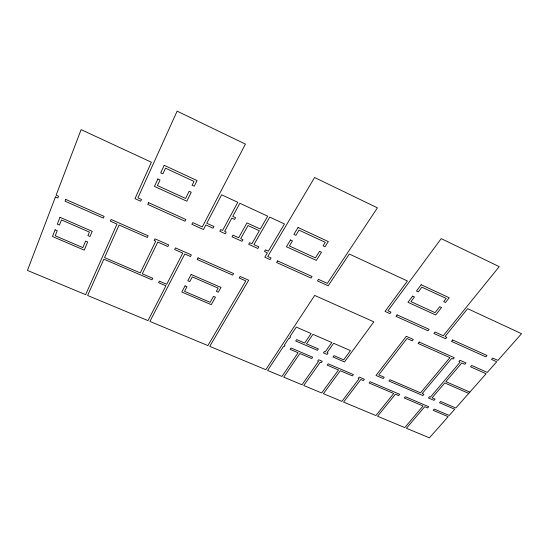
<?xml version="1.0" encoding="UTF-8"?>
<svg xmlns="http://www.w3.org/2000/svg" width="549" height="549" viewBox="0 0 549 549"><rect width="100%" height="100%" fill="white"/><g stroke="black" fill="none" stroke-linecap="round" stroke-linejoin="round"><path stroke-width="0.82" d="M469.862 392.123L445.877 381.637L461.798 362.923L464.845 364.275L465.998 362.93L460.028 360.268L458.875 361.619L460.083 362.155L430.437 397.105L429.517 396.707L428.453 397.97L433.991 400.351L435.062 399.096L432.111 397.826L444.765 382.941L468.729 393.4M55.449 196.947L27.45 270.424L85.644 294.662L116.992 224.095L110.37 221.172L111.111 219.47L148.12 235.809L147.324 237.47L119.085 225.015L104.55 257.577L140.318 272.949L155.738 241.183L154.173 240.489L154.969 238.842L168.687 244.895L167.87 246.535L157.783 242.082L142.315 273.807L152.766 278.295L151.998 279.839L103.836 259.169L87.627 295.486L147.997 320.63L165.928 285.816L158.586 282.666L159.361 281.129L166.718 284.293L182.776 253.11L174.63 249.514L175.454 247.887L191.361 254.914L190.524 256.52L184.787 253.995L149.904 321.426L207.899 345.582L245.828 280.916L239.22 278L240.119 276.449L248.676 280.223L209.745 346.35L265.819 369.703L314.687 295.437L373.855 321.831L344.484 361.928L333.03 357.008L333.998 355.656L343.701 359.828L350.447 350.585L333.634 343.297L327.012 352.65L328.069 353.103L327.101 354.462L323.416 352.883L324.377 351.518L325.228 351.882L331.836 342.514L312.957 334.327L306.479 343.825L318.406 348.951L317.452 350.324L295.705 340.991L296.638 339.598L304.668 343.05L311.132 333.538L296.275 327.094L289.913 336.709L290.565 336.983L289.639 338.383L288.994 338.102L284.341 345.129L284.993 345.403L284.08 346.783L283.435 346.508L267.603 370.445L281.966 376.436L298.08 352.746L290.105 349.349L291.025 347.977L312.656 357.207L311.715 358.552L299.871 353.508L283.73 377.163L301.998 384.774L318.482 361.434L317.638 361.077L318.585 359.732L322.249 361.297L321.302 362.635L320.252 362.189L303.734 385.501L321.68 392.974L338.527 369.971L327.19 365.147L328.144 363.809L353.419 374.59L352.437 375.9L340.277 370.719L323.395 393.688L341.876 401.388L359.087 378.728L358.216 378.357L359.204 377.06L364.371 379.263L363.376 380.56L360.817 379.469L343.571 402.094L375.9 415.552L393.715 393.482L369.113 383.003L370.115 381.713L399.686 394.319L398.656 395.582L395.404 394.196L377.561 416.245L404.764 427.582L423.08 405.986L404.27 397.977L405.299 396.714L428.742 406.713L427.685 407.948L424.741 406.692L406.397 428.261L429.428 437.848L448.162 416.67L433.188 410.295L434.252 409.06L449.233 415.456L454.723 409.245L439.529 402.726L440.607 401.477L455.814 408.01L486.112 373.752L470.534 366.814L471.694 365.469L487.292 372.421L496.715 361.77L491.52 359.423L492.714 358.058L497.916 360.405L521.55 333.689L467.645 308.675L445.026 336.523L446.797 337.326L445.644 338.74L433.902 333.442L435.041 332.015L443.263 335.727L499.219 266.642L441.197 238.637L387.958 310.755L391.032 312.141L389.934 313.616L385.041 311.413L407.42 281.006L349.308 254.05L328.192 285.775L317.452 280.937L318.468 279.379L327.321 283.373L377.424 207.845L314.584 177.512L267.734 256.472L271.048 257.961L270.087 259.574L264.81 257.2L267.404 252.808L264.481 251.49L265.442 249.85L268.365 251.174L284.457 223.958L269.731 217.129L253.919 244.628L258.819 246.851L257.865 248.491L248.676 244.332L249.617 242.679L251.922 243.722L259.354 230.745L248.038 225.557L240.709 238.643L242.933 239.645L241.999 241.306L232.062 236.811L232.982 235.137L238.691 237.731L246.954 222.915L260.322 229.05L267.692 216.182L239.865 203.274L232.749 216.395L235.569 217.685L234.629 219.415L231.815 218.125L224.637 231.355L226.229 232.076L225.316 233.757L219.826 231.273L220.732 229.585L222.606 230.436L237.792 202.313L221.624 194.813L206.76 223.251L213.925 226.504L213.033 228.199L205.868 224.953L203.473 229.537L191.876 224.315L192.747 222.606L202.307 226.922L245.403 144.113L177.121 111.152L137.923 197.853L141.498 199.465L140.695 201.236L134.992 198.663L151.387 162.23L81.108 129.626L56.122 195.183L58.523 196.24L57.851 198.004L55.449 196.947M65.743 199.431L65.056 201.188L103.349 218.077L104.084 216.361L65.743 199.431M55.12 229.777L52.484 236.509L84.223 250.138L87.689 241.992L85.61 241.093L82.844 247.633L55.229 235.768L57.233 230.683L55.12 229.777M60.006 217.308L57.309 224.191L59.429 225.111L61.467 219.936L89.418 232.097L87.929 235.61L90.015 236.516L92.218 231.342L60.006 217.308M157.872 179.001L154.454 186.399L186.825 201.195L191.251 192.26L189.131 191.285L185.596 198.457L157.433 185.569L160.027 179.99L157.872 179.001M164.199 165.297L160.706 172.866L162.868 173.861L165.503 168.179L194.003 181.403L192.102 185.26L194.229 186.241L197.043 180.566L164.199 165.297M148.573 202.663L147.763 204.42L184.999 221.206L185.857 219.497L148.573 202.663M198.045 257.865L197.194 259.464L232.714 275.131L233.606 273.574L198.045 257.865M185.082 285.864L181.801 292.027L211.235 304.661L215.462 297.201L213.534 296.371L210.157 302.355L184.553 291.354L187.037 286.708L185.082 285.864M191.162 274.459L187.806 280.752L189.769 281.603L192.301 276.874L218.186 288.136L216.375 291.347L218.303 292.185L220.986 287.456L191.162 274.459M277.588 260.919L276.621 262.525L311.077 278.062L312.093 276.497L277.588 260.919M290.496 239.982L286.42 246.727L316.313 260.391L321.522 252.245L319.566 251.339L315.401 257.886L289.398 245.979L292.48 240.901L290.496 239.982M298.045 227.506L293.873 234.396L295.87 235.315L299.013 230.141L325.303 242.335L323.066 245.849L325.029 246.755L328.336 241.587L298.045 227.506M397.099 314.886L396.001 316.354L427.98 330.773L429.119 329.338L397.099 314.886M412.622 296.137L407.989 302.307L435.686 314.968L441.554 307.509L439.742 306.678L435.048 312.662L410.954 301.634L414.461 296.988L412.622 296.137M421.186 284.739L416.458 291.032L418.304 291.89L421.865 287.154L446.2 298.443L443.681 301.655L445.5 302.499L449.219 297.771L421.186 284.739M406.315 336.311L375.996 375.454L383.188 378.542L384.211 377.238L378.741 374.885L406.994 338.513L412.224 340.84L413.328 339.433L406.315 336.311M419.216 342.061L418.112 343.461L449.933 357.639L420.548 392.858L389.941 379.702L388.912 380.999L422.874 395.575L423.938 394.312L422.229 393.578L451.655 358.408L453.145 359.067L454.291 357.708L419.216 342.061M452.657 339.968L451.498 341.375L485.817 356.857L487.011 355.484L452.657 339.968"/></g></svg>
